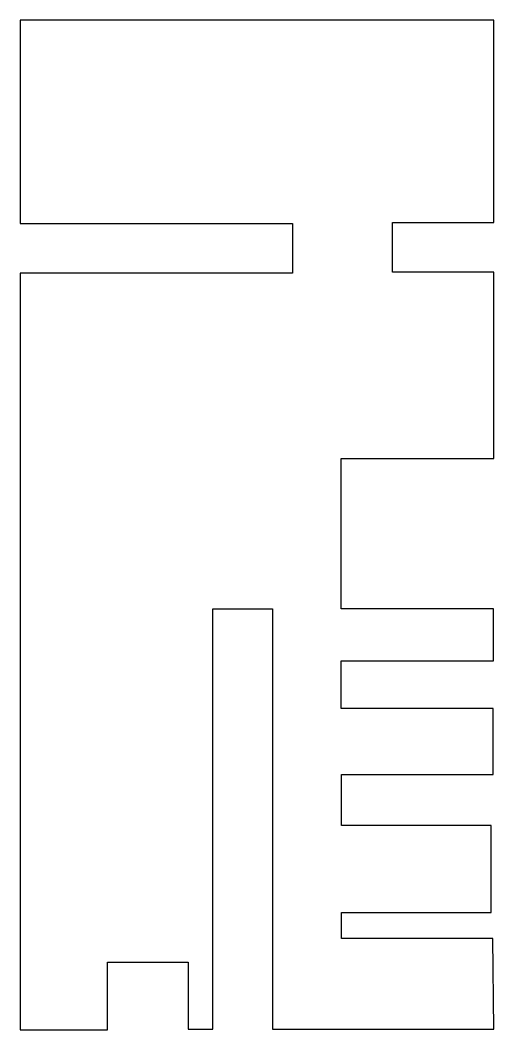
# Model space of a CAD drawing. Extents: x 0 to 18.7, y 0 to 39.7.
import ezdxf

# ---------------------------------------------------------------- set-up
doc = ezdxf.new("R2010")
doc.units = 0

msp = doc.modelspace()

# ---------------------------------------------------------------- linework, layer by layer
at = {"layer": '1', "color": 7, "linetype": 'CONTINUOUS'}
msp.add_polyline3d([(0, 0, 0), (3.441232, 0, 0), (3.441232, 2.661098, 0), (6.624436, 2.661098, 0), (6.624436, 0.02857, 0), (7.587678, 0.02857, 0), (7.587678, 16.576401, 0), (9.935562, 16.576401, 0), (9.935562, 0.02857, 0), (18.659207, 0.02857, 0), (18.617223, 3.58929, 0), (12.651937, 3.58929, 0), (12.651937, 4.618567, 0), (18.560571, 4.618567, 0), (18.560571, 8.042954, 0), (12.651937, 8.042954, 0), (12.651937, 10.045514, 0), (18.632813, 10.045514, 0), (18.632813, 12.653411, 0), (12.645871, 12.653411, 0), (12.645871, 14.52481, 0), (18.650975, 14.52481, 0), (18.650975, 16.576401, 0), (12.645871, 16.576401, 0), (12.645871, 22.489899, 0), (18.659207, 22.489899, 0), (18.659207, 29.827067, 0), (14.67365, 29.827067, 0), (14.67365, 31.782825, 0), (18.659207, 31.782825, 0), (18.659207, 39.739756, 0), (0, 39.739756, 0), (0, 31.743733, 0), (10.731098, 31.743733, 0), (10.731098, 29.788673, 0), (0, 29.788673, 0), (0, 0, 0)], close=True, dxfattribs=at)

doc.saveas('drawing.dxf')
